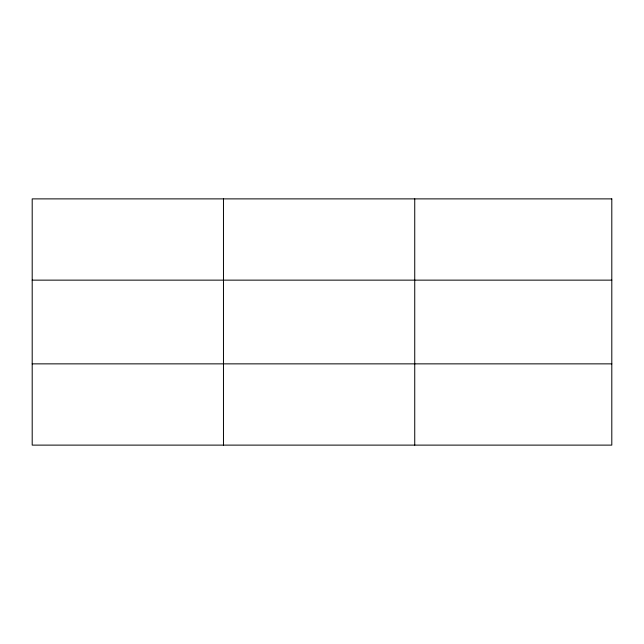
<?xml version="1.0" encoding="UTF-8"?>
<svg xmlns="http://www.w3.org/2000/svg" width="644" height="644" viewBox="0 0 644 644"><rect width="100%" height="100%" fill="white"/><g stroke="black" fill="none" stroke-linecap="round" stroke-linejoin="round"><path stroke-width="0.97" d="M223.468 445.117L223.468 198.883M414.736 445.117L414.736 198.883M32.2 280.14L611.8 280.14M32.2 363.86L611.8 363.86M611.8 198.883L611.8 445.117L32.2 445.117L32.2 198.883L611.8 198.883"/></g></svg>
